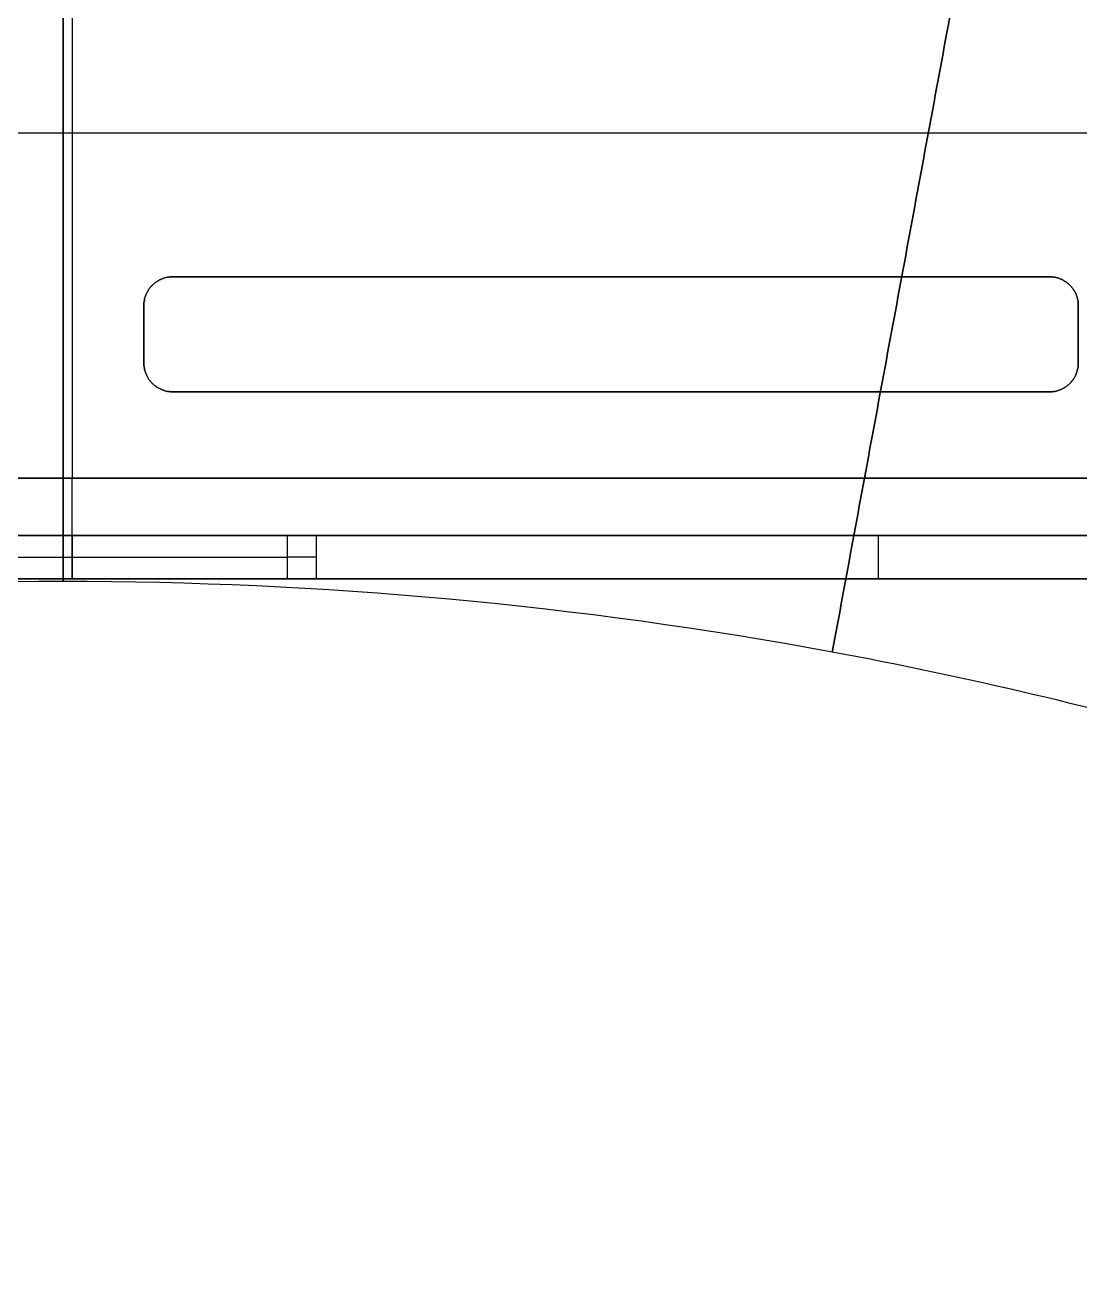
# Model space of a CAD drawing. Header units: millimetres. Extents: x -20 to 20, y -20 to 22.2.
# Drawn here: x -0.126 to 3.367, y 11.685 to 15.842 of the extents above; entities that cross this region are included whole.
import ezdxf

# ---------------------------------------------------------------- set-up
doc = ezdxf.new("R2010")
doc.units = ezdxf.units.MM
doc.layers.add('CHARGING$Wireless Charging 2', color=178, linetype='Continuous', true_color=0x000000)
doc.layers.add('Default', color=178, linetype='Continuous', true_color=0x000000)

msp = doc.modelspace()

# ---------------------------------------------------------------- linework, layer by layer
at = {"layer": 'CHARGING$Wireless Charging 2', "color": 254, "true_color": 0xcad1ee}
for p, q in [((0.0294, 16.6279, 7.0718), (0.0294, 14.3426, 7.0718)), ((0.0294, 16.6279, 6.929), (0.0294, 14.3426, 6.929)), ((-4.2795, 15.4852, 7.0718), (4.3382, 15.4852, 7.0718)), ((-4.2795, 15.4852, 6.929), (4.3382, 15.4852, 6.929)), ((0.3626, 15.0091, 7.0004), (3.267, 15.0091, 7.0004)), ((1.8148, 15.0091, 6.929), (1.8148, 15.0091, 7.0718)), ((0.2674, 14.7235, 7.0004), (0.2674, 14.9139, 7.0004)), ((3.3622, 14.9139, 7.0004), (3.3622, 14.7235, 7.0004)), ((0.2674, 14.8187, 7.0718), (0.2674, 14.8187, 6.929)), ((3.3622, 14.8187, 7.0718), (3.3622, 14.8187, 6.929)), ((0.3626, 14.6282, 7.0004), (3.267, 14.6282, 7.0004)), ((1.8148, 14.6282, 7.0718), (1.8148, 14.6282, 6.929)), ((-4.2081, 14.1521, 8.0146), (4.2668, 14.1521, 8.0146)), ((0.0294, 14.1521, 8.7668), (0.0294, 14.1521, 7.2623)), ((0.0294, 14.1521, 8.7668), (0.0294, 14.0093, 8.7668)), ((2.7006, 14.0093, 8.6716), (2.7006, 14.1521, 8.6716)), ((-0.6848, 14.0807, 8.7668), (0.7435, 14.0807, 8.7668)), ((-4.2081, 14.0093, 8.0146), (4.2668, 14.0093, 8.0146)), ((0.0294, 14.0093, 8.7668), (0.0294, 14.0093, 7.2623))]:
    msp.add_line(p, q, dxfattribs=at)
for points, weights in [([(0.2674, 14.9139, 7.0718), (0.2674, 15.0091, 7.0718), (0.3626, 15.0091, 7.0718)], [1, 0.707106781187, 1]), ([(0.3626, 15.0091, 6.929), (0.2674, 15.0091, 6.929), (0.2674, 14.9139, 6.929)], [1, 0.707106781187, 1]), ([(0.2674, 14.9139, 7.0004), (0.2674, 15.0091, 7.0004), (0.3626, 15.0091, 7.0004)], [1, 0.707106781187, 1]), ([(3.267, 15.0091, 7.0718), (3.3622, 15.0091, 7.0718), (3.3622, 14.9139, 7.0718)], [1, 0.707106781187, 1]), ([(3.3622, 14.9139, 6.929), (3.3622, 15.0091, 6.929), (3.267, 15.0091, 6.929)], [1, 0.707106781187, 1]), ([(3.267, 15.0091, 7.0004), (3.3622, 15.0091, 7.0004), (3.3622, 14.9139, 7.0004)], [1, 0.707106781187, 1]), ([(0.2674, 14.7235, 6.929), (0.2674, 14.6282, 6.929), (0.3626, 14.6282, 6.929)], [1, 0.707106781187, 1]), ([(0.3626, 14.6282, 7.0718), (0.2674, 14.6282, 7.0718), (0.2674, 14.7235, 7.0718)], [1, 0.707106781186, 1]), ([(0.3626, 14.6282, 7.0004), (0.2674, 14.6282, 7.0004), (0.2674, 14.7235, 7.0004)], [1, 0.707106781186, 1]), ([(3.3622, 14.7235, 7.0718), (3.3622, 14.6282, 7.0718), (3.267, 14.6282, 7.0718)], [1, 0.707106781187, 1]), ([(3.267, 14.6282, 6.929), (3.3622, 14.6282, 6.929), (3.3622, 14.7235, 6.929)], [1, 0.707106781187, 1]), ([(3.3622, 14.7235, 7.0004), (3.3622, 14.6282, 7.0004), (3.267, 14.6282, 7.0004)], [1, 0.707106781187, 1])]:
    msp.add_rational_spline(points, weights, degree=2, dxfattribs=at)
for points in [[(0.3626, 15.0091, 7.0718), (1.8148, 15.0091, 7.0718), (3.267, 15.0091, 7.0718)], [(3.267, 15.0091, 6.929), (1.8148, 15.0091, 6.929), (0.3626, 15.0091, 6.929)], [(0.3626, 15.0091, 7.0718), (0.3626, 15.0091, 7.0004), (0.3626, 15.0091, 6.929)], [(3.267, 15.0091, 6.929), (3.267, 15.0091, 7.0004), (3.267, 15.0091, 7.0718)], [(0.2674, 14.7235, 7.0718), (0.2674, 14.8187, 7.0718), (0.2674, 14.9139, 7.0718)], [(0.2674, 14.9139, 6.929), (0.2674, 14.8187, 6.929), (0.2674, 14.7235, 6.929)], [(0.2674, 14.9139, 6.929), (0.2674, 14.9139, 7.0004), (0.2674, 14.9139, 7.0718)], [(0.2674, 14.9139, 7.0718), (0.2674, 14.9139, 7.0004), (0.2674, 14.9139, 6.929)], [(3.3622, 14.9139, 7.0718), (3.3622, 14.8187, 7.0718), (3.3622, 14.7235, 7.0718)], [(3.3622, 14.7235, 6.929), (3.3622, 14.8187, 6.929), (3.3622, 14.9139, 6.929)], [(3.3622, 14.9139, 7.0718), (3.3622, 14.9139, 7.0004), (3.3622, 14.9139, 6.929)], [(3.3622, 14.9139, 7.0718), (3.3622, 14.9139, 7.0004), (3.3622, 14.9139, 6.929)], [(0.2674, 14.7235, 7.0718), (0.2674, 14.7235, 7.0004), (0.2674, 14.7235, 6.929)], [(0.2674, 14.7235, 7.0718), (0.2674, 14.7235, 7.0004), (0.2674, 14.7235, 6.929)], [(3.3622, 14.7235, 6.929), (3.3622, 14.7235, 7.0004), (3.3622, 14.7235, 7.0718)], [(3.3622, 14.7235, 7.0718), (3.3622, 14.7235, 7.0004), (3.3622, 14.7235, 6.929)], [(3.267, 14.6282, 7.0718), (1.8148, 14.6282, 7.0718), (0.3626, 14.6282, 7.0718)], [(0.3626, 14.6282, 6.929), (1.8148, 14.6282, 6.929), (3.267, 14.6282, 6.929)], [(0.3626, 14.6282, 6.929), (0.3626, 14.6282, 7.0004), (0.3626, 14.6282, 7.0718)], [(0.3626, 14.6282, 7.0718), (0.3626, 14.6282, 7.0004), (0.3626, 14.6282, 6.929)], [(3.267, 14.6282, 7.0718), (3.267, 14.6282, 7.0004), (3.267, 14.6282, 6.929)], [(3.267, 14.6282, 6.9703), (3.267, 14.6282, 6.9496), (3.267, 14.6282, 6.929)], [(-4.1271, 14.3426, 7.0718), (0.0294, 14.3426, 7.0718), (4.1859, 14.3426, 7.0718)], [(4.1859, 14.3426, 6.929), (0.0294, 14.3426, 6.929), (-4.1271, 14.3426, 6.929)], [(4.1859, 14.1521, 7.2623), (0.0294, 14.1521, 7.2623), (-4.1271, 14.1521, 7.2623)], [(-0.6848, 14.1521, 8.7668), (0.0294, 14.1521, 8.7668), (0.7435, 14.1521, 8.7668)], [(0.7435, 14.0093, 8.7668), (0.7435, 14.0807, 8.7668), (0.7435, 14.1521, 8.7668)], [(0.8388, 14.1521, 8.6716), (2.5528, 14.1521, 8.6716), (4.2668, 14.1521, 8.6716)], [(0.8388, 14.0093, 8.6716), (0.8388, 14.0807, 8.6716), (0.8388, 14.1521, 8.6716)], [(-4.1271, 14.0093, 7.2623), (0.0294, 14.0093, 7.2623), (4.1859, 14.0093, 7.2623)], [(0.7435, 14.0093, 8.7668), (0.0294, 14.0093, 8.7668), (-0.6848, 14.0093, 8.7668)], [(4.2668, 14.0093, 8.6716), (2.5528, 14.0093, 8.6716), (0.8388, 14.0093, 8.6716)]]:
    msp.add_open_spline(points, degree=2, dxfattribs=at)
at = {"layer": 'CHARGING$Wireless Charging 2', "color": 254, "true_color": 0xcad1ee, "extrusion": (1, -3.83189e-14, -3.83189e-14)}
msp.add_rational_spline([(0.0294, 14.0093, 7.2623), (0.0294, 14.0093, 6.929), (0.0294, 14.3426, 6.929)], [1, 0.707106781187, 1], degree=2, dxfattribs=at)
at = {"layer": 'CHARGING$Wireless Charging 2', "color": 254, "true_color": 0xcad1ee, "extrusion": (1, -6.70581e-14, -6.70581e-14)}
msp.add_rational_spline([(0.0294, 14.1521, 7.2623), (0.0294, 14.1521, 7.0718), (0.0294, 14.3426, 7.0718)], [1, 0.707106781187, 1], degree=2, dxfattribs=at)
at = {"layer": 'CHARGING$Wireless Charging 2', "color": 254, "true_color": 0xcad1ee, "extrusion": (9.88728e-13, 1, 3.45127e-17)}
msp.add_rational_spline([(0.7435, 14.1521, 8.7668), (0.7435, 14.1521, 8.6716), (0.8388, 14.1521, 8.6716)], [1, 0.707119192122, 0.999999860343], degree=2, dxfattribs=at)
at = {"layer": 'CHARGING$Wireless Charging 2', "color": 254, "true_color": 0xcad1ee, "extrusion": (2.61173e-13, 1, 9.1165e-18)}
msp.add_rational_spline([(0.8388, 14.0807, 8.6716), (0.7435, 14.0807, 8.6716), (0.7435, 14.0807, 8.7668)], [1, 0.707114010388, 0.999985541955], degree=2, dxfattribs=at)
at = {"layer": 'CHARGING$Wireless Charging 2', "color": 254, "true_color": 0xcad1ee, "extrusion": (7.46209e-13, 1, -2.23837e-13)}
msp.add_rational_spline([(0.8388, 14.0093, 8.6716), (0.7435, 14.0093, 8.6716), (0.7435, 14.0093, 8.7668)], [1, 0.707114010388, 0.999985541954], degree=2, dxfattribs=at)
at = {"layer": 'Default', "color": 86, "true_color": 0x118002}
for points in [[(0, 20, 8.7345), (1.2198, 20.0001, 8.7345), (3.7328, 19.7694, 8.7345), (7.4603, 18.6978, 8.7345), (11.0446, 16.8409, 8.7345), (14.2428, 14.243, 8.7345), (16.841, 11.0445, 8.7345), (18.6977, 7.4605, 8.7345), (19.7695, 3.7328, 8.7345), (20.1119, 0, 8.7345), (19.7695, -3.7328, 8.7345), (18.6978, -7.4603, 8.7345), (16.8409, -11.0446, 8.7345), (14.243, -14.2428, 8.7345), (11.0445, -16.841, 8.7345), (7.4605, -18.6977, 8.7345), (3.7328, -19.7695, 8.7345), (0, -20.1119, 8.7345), (-3.7328, -19.7695, 8.7345), (-7.4603, -18.6978, 8.7345), (-11.0446, -16.8409, 8.7345), (-14.2428, -14.243, 8.7345), (-16.841, -11.0445, 8.7345), (-18.6977, -7.4605, 8.7345), (-19.7695, -3.7328, 8.7345), (-20.1119, 0, 8.7345), (-19.7695, 3.7328, 8.7345), (-18.6978, 7.4603, 8.7345), (-16.8409, 11.0446, 8.7345), (-14.243, 14.2428, 8.7345), (-11.0445, 16.841, 8.7345), (-7.4604, 18.6977, 8.7345), (-3.7329, 19.7694, 8.7345), (-1.2197, 20.0001, 8.7345), (0, 20, 8.7345)], [(0, 20, 9.7345), (1.2198, 20.0001, 9.7345), (3.7328, 19.7694, 9.7345), (7.4603, 18.6978, 9.7345), (11.0446, 16.8409, 9.7345), (14.2428, 14.243, 9.7345), (16.841, 11.0445, 9.7345), (18.6977, 7.4605, 9.7345), (19.7695, 3.7328, 9.7345), (20.1119, 0, 9.7345), (19.7695, -3.7328, 9.7345), (18.6978, -7.4603, 9.7345), (16.8409, -11.0446, 9.7345), (14.243, -14.2428, 9.7345), (11.0445, -16.841, 9.7345), (7.4605, -18.6977, 9.7345), (3.7328, -19.7695, 9.7345), (0, -20.1119, 9.7345), (-3.7328, -19.7695, 9.7345), (-7.4603, -18.6978, 9.7345), (-11.0446, -16.8409, 9.7345), (-14.2428, -14.243, 9.7345), (-16.841, -11.0445, 9.7345), (-18.6977, -7.4605, 9.7345), (-19.7695, -3.7328, 9.7345), (-20.1119, 0, 9.7345), (-19.7695, 3.7328, 9.7345), (-18.6978, 7.4603, 9.7345), (-16.8409, 11.0446, 9.7345), (-14.243, 14.2428, 9.7345), (-11.0445, 16.841, 9.7345), (-7.4604, 18.6977, 9.7345), (-3.7329, 19.7694, 9.7345), (-1.2197, 20.0001, 9.7345), (0, 20, 9.7345)], [(0, 20, 9.2345), (1.2198, 20.0001, 9.2345), (3.7328, 19.7694, 9.2345), (7.4603, 18.6978, 9.2345), (11.0446, 16.8409, 9.2345), (14.2428, 14.243, 9.2345), (16.841, 11.0445, 9.2345), (18.6977, 7.4605, 9.2345), (19.7695, 3.7328, 9.2345), (20.1119, 0, 9.2345), (19.7695, -3.7328, 9.2345), (18.6978, -7.4603, 9.2345), (16.8409, -11.0446, 9.2345), (14.243, -14.2428, 9.2345), (11.0445, -16.841, 9.2345), (7.4605, -18.6977, 9.2345), (3.7328, -19.7695, 9.2345), (0, -20.1119, 9.2345), (-3.7328, -19.7695, 9.2345), (-7.4603, -18.6978, 9.2345), (-11.0446, -16.8409, 9.2345), (-14.2428, -14.243, 9.2345), (-16.841, -11.0445, 9.2345), (-18.6977, -7.4605, 9.2345), (-19.7695, -3.7328, 9.2345), (-20.1119, 0, 9.2345), (-19.7695, 3.7328, 9.2345), (-18.6978, 7.4603, 9.2345), (-16.8409, 11.0446, 9.2345), (-14.243, 14.2428, 9.2345), (-11.0445, 16.841, 9.2345), (-7.4604, 18.6977, 9.2345), (-3.7329, 19.7694, 9.2345), (-1.2197, 20.0001, 9.2345), (0, 20, 9.2345)], [(0, 17, 8.7345), (1.0369, 17.0001, 8.7345), (3.1728, 16.804, 8.7345), (6.3412, 15.8932, 8.7345), (9.3879, 14.3148, 8.7345), (12.1064, 12.1065, 8.7345), (14.3148, 9.3878, 8.7345), (15.8931, 6.3414, 8.7345), (16.8041, 3.1729, 8.7345), (17.0951, 0, 8.7345), (16.8041, -3.1728, 8.7345), (15.8932, -6.3412, 8.7345), (14.3148, -9.3879, 8.7345), (12.1065, -12.1064, 8.7345), (9.3878, -14.3148, 8.7345), (6.3414, -15.8931, 8.7345), (3.1729, -16.8041, 8.7345), (0, -17.0951, 8.7345), (-3.1728, -16.8041, 8.7345), (-6.3412, -15.8932, 8.7345), (-9.3879, -14.3148, 8.7345), (-12.1064, -12.1065, 8.7345), (-14.3148, -9.3878, 8.7345), (-15.8931, -6.3414, 8.7345), (-16.8041, -3.1729, 8.7345), (-17.0951, 0, 8.7345), (-16.8041, 3.1728, 8.7345), (-15.8932, 6.3412, 8.7345), (-14.3148, 9.3879, 8.7345), (-12.1065, 12.1064, 8.7345), (-9.3878, 14.3148, 8.7345), (-6.3414, 15.8931, 8.7345), (-3.1729, 16.804, 8.7345), (-1.0368, 17.0001, 8.7345), (0, 17, 8.7345)], [(0, 17, 9.7345), (1.0369, 17.0001, 9.7345), (3.1728, 16.804, 9.7345), (6.3412, 15.8932, 9.7345), (9.3879, 14.3148, 9.7345), (12.1064, 12.1065, 9.7345), (14.3148, 9.3878, 9.7345), (15.8931, 6.3414, 9.7345), (16.8041, 3.1729, 9.7345), (17.0951, 0, 9.7345), (16.8041, -3.1728, 9.7345), (15.8932, -6.3412, 9.7345), (14.3148, -9.3879, 9.7345), (12.1065, -12.1064, 9.7345), (9.3878, -14.3148, 9.7345), (6.3414, -15.8931, 9.7345), (3.1729, -16.8041, 9.7345), (0, -17.0951, 9.7345), (-3.1728, -16.8041, 9.7345), (-6.3412, -15.8932, 9.7345), (-9.3879, -14.3148, 9.7345), (-12.1064, -12.1065, 9.7345), (-14.3148, -9.3878, 9.7345), (-15.8931, -6.3414, 9.7345), (-16.8041, -3.1729, 9.7345), (-17.0951, 0, 9.7345), (-16.8041, 3.1728, 9.7345), (-15.8932, 6.3412, 9.7345), (-14.3148, 9.3879, 9.7345), (-12.1065, 12.1064, 9.7345), (-9.3878, 14.3148, 9.7345), (-6.3414, 15.8931, 9.7345), (-3.1729, 16.804, 9.7345), (-1.0368, 17.0001, 9.7345), (0, 17, 9.7345)], [(0, 14, 8.7345), (0.8539, 14.0001, 8.7345), (2.6129, 13.8386, 8.7345), (5.2222, 13.0885, 8.7345), (7.7312, 11.7886, 8.7345), (9.9699, 9.9701, 8.7345), (11.7887, 7.7311, 8.7345), (13.0884, 5.2223, 8.7345), (13.8386, 2.613, 8.7345), (14.0783, 0, 8.7345), (13.8386, -2.6129, 8.7345), (13.0885, -5.2222, 8.7345), (11.7887, -7.7312, 8.7345), (9.9701, -9.9699, 8.7345), (7.7311, -11.7887, 8.7345), (5.2223, -13.0884, 8.7345), (2.613, -13.8386, 8.7345), (0, -14.0783, 8.7345), (-2.6129, -13.8386, 8.7345), (-5.2222, -13.0885, 8.7345), (-7.7312, -11.7887, 8.7345), (-9.9699, -9.9701, 8.7345), (-11.7887, -7.7311, 8.7345), (-13.0884, -5.2223, 8.7345), (-13.8386, -2.613, 8.7345), (-14.0783, 0, 8.7345), (-13.8386, 2.6129, 8.7345), (-13.0885, 5.2222, 8.7345), (-11.7887, 7.7312, 8.7345), (-9.9701, 9.9699, 8.7345), (-7.7311, 11.7887, 8.7345), (-5.2223, 13.0884, 8.7345), (-2.613, 13.8386, 8.7345), (-0.8538, 14.0001, 8.7345), (0, 14, 8.7345)], [(0, 14, 9.7345), (0.8539, 14.0001, 9.7345), (2.6129, 13.8386, 9.7345), (5.2222, 13.0885, 9.7345), (7.7312, 11.7886, 9.7345), (9.9699, 9.9701, 9.7345), (11.7887, 7.7311, 9.7345), (13.0884, 5.2223, 9.7345), (13.8386, 2.613, 9.7345), (14.0783, 0, 9.7345), (13.8386, -2.6129, 9.7345), (13.0885, -5.2222, 9.7345), (11.7887, -7.7312, 9.7345), (9.9701, -9.9699, 9.7345), (7.7311, -11.7887, 9.7345), (5.2223, -13.0884, 9.7345), (2.613, -13.8386, 9.7345), (0, -14.0783, 9.7345), (-2.6129, -13.8386, 9.7345), (-5.2222, -13.0885, 9.7345), (-7.7312, -11.7887, 9.7345), (-9.9699, -9.9701, 9.7345), (-11.7887, -7.7311, 9.7345), (-13.0884, -5.2223, 9.7345), (-13.8386, -2.613, 9.7345), (-14.0783, 0, 9.7345), (-13.8386, 2.6129, 9.7345), (-13.0885, 5.2222, 9.7345), (-11.7887, 7.7312, 9.7345), (-9.9701, 9.9699, 9.7345), (-7.7311, 11.7887, 9.7345), (-5.2223, 13.0884, 9.7345), (-2.613, 13.8386, 9.7345), (-0.8538, 14.0001, 9.7345), (0, 14, 9.7345)], [(0, 14, 9.2345), (0.8539, 14.0001, 9.2345), (2.6129, 13.8386, 9.2345), (5.2222, 13.0885, 9.2345), (7.7312, 11.7886, 9.2345), (9.9699, 9.9701, 9.2345), (11.7887, 7.7311, 9.2345), (13.0884, 5.2223, 9.2345), (13.8386, 2.613, 9.2345), (14.0783, 0, 9.2345), (13.8386, -2.6129, 9.2345), (13.0885, -5.2222, 9.2345), (11.7887, -7.7312, 9.2345), (9.9701, -9.9699, 9.2345), (7.7311, -11.7887, 9.2345), (5.2223, -13.0884, 9.2345), (2.613, -13.8386, 9.2345), (0, -14.0783, 9.2345), (-2.6129, -13.8386, 9.2345), (-5.2222, -13.0885, 9.2345), (-7.7312, -11.7887, 9.2345), (-9.9699, -9.9701, 9.2345), (-11.7887, -7.7311, 9.2345), (-13.0884, -5.2223, 9.2345), (-13.8386, -2.613, 9.2345), (-14.0783, 0, 9.2345), (-13.8386, 2.6129, 9.2345), (-13.0885, 5.2222, 9.2345), (-11.7887, 7.7312, 9.2345), (-9.9701, 9.9699, 9.2345), (-7.7311, 11.7887, 9.2345), (-5.2223, 13.0884, 9.2345), (-2.613, 13.8386, 9.2345), (-0.8538, 14.0001, 9.2345), (0, 14, 9.2345)]]:
    msp.add_open_spline(points, degree=3, knots=[0, 0, 0, 0, 2.996669, 6.173385, 9.482612, 12.862313, 16.242013, 19.55124, 22.727957, 25.724626, 28.721294, 31.898011, 35.207238, 38.586938, 41.966639, 45.275866, 48.452582, 51.449251, 54.44592, 57.622636, 60.931863, 64.311564, 67.691265, 71.000491, 74.177208, 77.173877, 80.170545, 83.347262, 86.656489, 90.036189, 93.41589, 96.725117, 99.901833, 102.898502, 102.898502, 102.898502, 102.898502], dxfattribs=at)
for points in [[(0, 14, 8.7345), (0, 17, 8.7345), (0, 20, 8.7345)], [(0, 20, 9.7345), (0, 17, 9.7345), (0, 14, 9.7345)], [(2.5474, 13.7663, 8.7345), (3.0933, 16.7162, 8.7345), (3.6391, 19.6661, 8.7345)], [(3.6391, 19.6661, 9.7345), (3.0933, 16.7162, 9.7345), (2.5474, 13.7663, 9.7345)], [(0, 14, 9.7345), (0, 14, 9.2345), (0, 14, 8.7345)], [(2.5474, 13.7663, 9.7345), (2.5474, 13.7663, 9.2345), (2.5474, 13.7663, 8.7345)]]:
    msp.add_open_spline(points, degree=2, dxfattribs=at)

doc.saveas('drawing.dxf')
